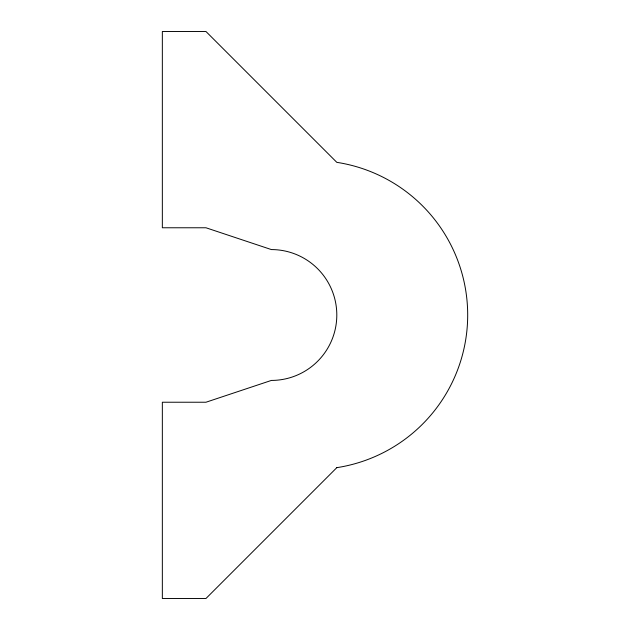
<?xml version="1.0" encoding="UTF-8"?>
<svg xmlns="http://www.w3.org/2000/svg" width="630" height="630" viewBox="0 0 630 630"><rect width="100%" height="100%" fill="white"/><g stroke="black" fill="none" stroke-linecap="round" stroke-linejoin="round"><path stroke-width="0.94" d="M336.806 467.657L205.963 598.5L162.343 598.5L162.343 402.231L205.963 402.231L271.388 380.425A65.425 65.425 0 0 0 336.806 315A65.425 65.425 0 0 0 271.388 249.575L205.963 227.769L162.343 227.769L162.343 31.5L205.963 31.5L336.806 162.343A154.468 154.468 0 0 1 336.806 467.657"/></g></svg>
